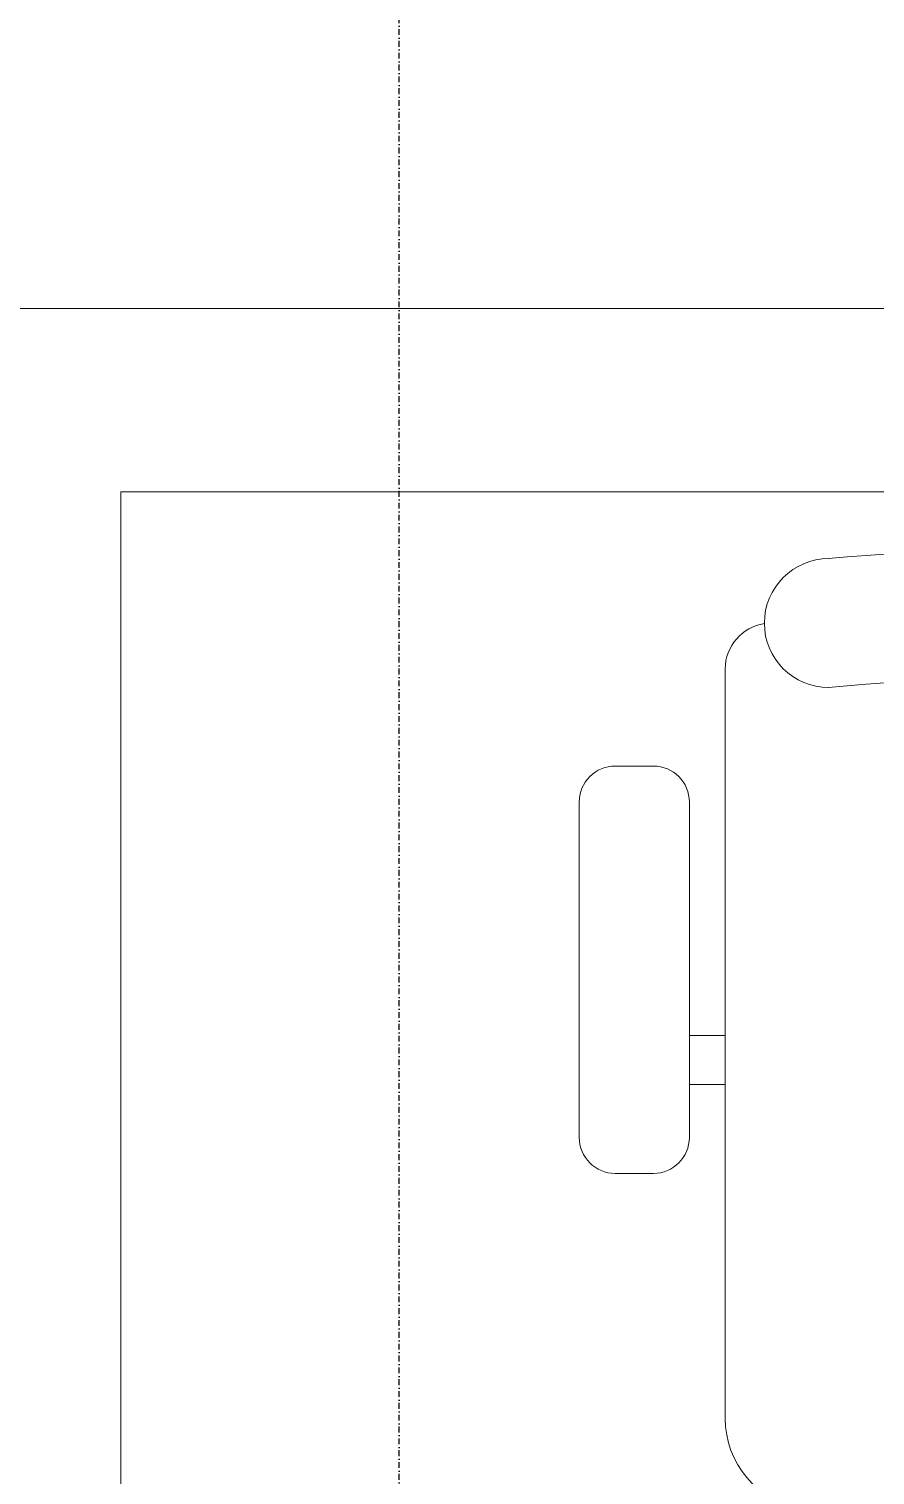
# Model space of a CAD drawing. Header units: inches. Extents: x -12418 to 57169, y -29325 to 19878.
# Drawn here: x 40947 to 41408, y -9383 to -8595 of the extents above; entities that cross this region are included whole.
import ezdxf

# ---------------------------------------------------------------- set-up
doc = ezdxf.new("R2010")
doc.units = ezdxf.units.IN
doc.header["$LTSCALE"] = 25
doc.header["$MEASUREMENT"] = 0
doc.linetypes.add('DASHDOT', pattern=[25.4, 12.7, -6.35, 0, -6.35])
doc.layers.get('0').update_dxf_attribs({"color": 8})
for name, color, linetype, lineweight in [('00-Ground Floor$0$LOADING', 253, 'Continuous', 5), ('00-Ground Floor$0$NEW Wall', 166, 'Continuous', 5), ('00-Ground Floor$0$Walls', 251, 'Continuous', 5), ('E-LITE-CLNG-CNDT', 6, 'DASHDOT', 35), ('T-DATA-CLNG-COND', 51, 'DASHDOT', 25)]:
    doc.layers.add(name, color=color, linetype=linetype, lineweight=lineweight)

# ---------------------------------------------------------------- blocks, each defined once
blk = doc.blocks.new('*X246')
at = {"color": 0}
for p, q in [((5, 3), (5, 3)), ((5, 3), (5, 3)), ((5, 3), (5, 3)), ((5, 3), (5, 3)), ((5, 3), (5, 3)), ((5, 3), (5, 3)), ((5, 3), (5, 3)), ((5, 3), (5, 3)), ((5, 3), (5, 3)), ((5, 3), (5, 3)), ((5, 3), (5, 3)), ((5, 3), (5, 3)), ((5, 3), (5, 3)), ((5, 3), (5, 3)), ((5, 3), (5, 3)), ((5, 3), (5, 3)), ((5, 3), (5, 3)), ((5, 3), (5, 3)), ((5, 3), (5, 3)), ((5, 3), (5, 3)), ((5, 3), (5, 3)), ((5, 3), (5, 3)), ((5, 3), (5, 3)), ((5, 3), (5, 3)), ((5, 3), (5, 3)), ((5, 3), (5, 3)), ((5, 3), (5, 3)), ((5, 3), (5, 3)), ((5, 3), (5, 3)), ((5, 3), (5, 3)), ((5, 3), (5, 3)), ((5, 3), (5, 3)), ((5, 3), (5, 3)), ((5, 3), (5, 3)), ((5, 3), (5, 3)), ((5, 3), (5, 3)), ((5, 3), (5, 3)), ((5, 3), (5, 3)), ((5, 3), (5, 3)), ((5, 3), (5, 3)), ((5, 3), (5, 3)), ((5, 3), (5, 3)), ((5, 3), (5, 3)), ((5, 3), (5, 3)), ((5, 3), (5, 3)), ((5, 3), (5, 3)), ((5, 3), (5, 3)), ((5, 3), (5, 3)), ((5, 3), (5, 3)), ((5, 3), (5, 3)), ((5, 3), (5, 3)), ((5, 3), (5, 3)), ((5, 3), (5, 3)), ((5, 3), (5, 3)), ((5, 3), (5, 3)), ((5, 3), (5, 3)), ((5, 3), (5, 3)), ((5, 3), (5, 3)), ((5, 3), (5, 3)), ((5, 3), (5, 3)), ((5, 3), (5, 3)), ((5, 3), (5, 3)), ((5, 3), (5, 3)), ((5, 3), (5, 3)), ((5, 3), (5, 3)), ((5, 3), (5, 3)), ((6, 3), (5, 3)), ((5, 3), (5, 3)), ((6, 3), (5, 3)), ((5, 3), (5, 3)), ((6, 3), (5, 3)), ((5, 3), (5, 3)), ((6, 3), (5, 3)), ((5, 3), (5, 3)), ((5, 3), (5, 3)), ((5, 3), (5, 3)), ((5, 3), (5, 3)), ((5, 3), (5, 3)), ((5, 3), (5, 3)), ((5, 3), (5, 3)), ((5, 3), (5, 3)), ((5, 3), (5, 3)), ((5, 3), (5, 3)), ((5, 3), (5, 3)), ((5, 3), (5, 3)), ((5, 3), (5, 3)), ((5, 3), (5, 3)), ((5, 3), (5, 3)), ((5, 3), (5, 3)), ((5, 3), (5, 3)), ((5, 3), (5, 3)), ((5, 3), (5, 3)), ((5, 3), (5, 3)), ((5, 3), (5, 3)), ((5, 3), (5, 3)), ((5, 3), (5, 3)), ((6, 3), (6, 3)), ((6, 3), (6, 3)), ((6, 3), (6, 3)), ((6, 3), (6, 3)), ((6, 3), (6, 3)), ((6, 3), (6, 3)), ((6, 3), (6, 3)), ((6, 3), (6, 3)), ((6, 3), (6, 3)), ((6, 3), (6, 3)), ((6, 3), (6, 3)), ((6, 3), (6, 3)), ((6, 3), (6, 3)), ((6, 3), (6, 3)), ((6, 3), (6, 3)), ((6, 3), (6, 3)), ((6, 3), (6, 3)), ((6, 3), (6, 3)), ((6, 3), (6, 3)), ((6, 3), (6, 3)), ((6, 3), (6, 3)), ((6, 3), (6, 3)), ((6, 3), (6, 3)), ((6, 3), (6, 3)), ((6, 3), (6, 3)), ((6, 3), (6, 3)), ((6, 3), (6, 3)), ((6, 3), (6, 3)), ((6, 3), (6, 3)), ((6, 3), (6, 3)), ((6, 3), (6, 3)), ((6, 3), (6, 3)), ((6, 3), (6, 3)), ((6, 3), (6, 3)), ((6, 3), (6, 3)), ((6, 3), (6, 3)), ((6, 3), (6, 3)), ((6, 3), (6, 3)), ((6, 3), (6, 3)), ((6, 3), (6, 3)), ((6, 3), (6, 3)), ((6, 3), (6, 3)), ((6, 3), (6, 3)), ((6, 3), (6, 3)), ((6, 3), (6, 3)), ((6, 3), (6, 3)), ((6, 3), (6, 3)), ((6, 3), (6, 3)), ((6, 3), (6, 3)), ((6, 3), (6, 3)), ((6, 3), (6, 3)), ((6, 3), (6, 3)), ((6, 3), (6, 3)), ((6, 3), (6, 3)), ((6, 3), (6, 3)), ((6, 3), (6, 3)), ((6, 3), (6, 3)), ((6, 3), (6, 3)), ((6, 3), (6, 3)), ((6, 3), (6, 3)), ((6, 3), (6, 3)), ((6, 3), (6, 3)), ((6, 3), (6, 3)), ((6, 3), (6, 3)), ((6, 3), (6, 3)), ((6, 3), (6, 3)), ((6, 3), (6, 3)), ((6, 3), (6, 3)), ((6, 3), (6, 3)), ((6, 3), (6, 3)), ((6, 3), (6, 3)), ((6, 3), (6, 3)), ((6, 3), (6, 3)), ((6, 3), (6, 3)), ((6, 3), (6, 3)), ((6, 3), (6, 3)), ((6, 3), (6, 3)), ((6, 3), (6, 3)), ((6, 3), (6, 3)), ((6, 3), (6, 3)), ((6, 3), (6, 3)), ((6, 3), (6, 3)), ((6, 3), (6, 3)), ((6, 3), (6, 3)), ((6, 3), (6, 3)), ((6, 3), (6, 3)), ((6, 3), (6, 3)), ((6, 3), (6, 3)), ((6, 3), (6, 3)), ((6, 3), (6, 3)), ((6, 3), (6, 3)), ((6, 3), (6, 3)), ((6, 3), (6, 3)), ((6, 3), (6, 3)), ((6, 3), (6, 3)), ((6, 3), (6, 3)), ((6, 3), (6, 3)), ((6, 3), (6, 3)), ((6, 3), (6, 3)), ((6, 3), (6, 3)), ((6, 3), (6, 3)), ((6, 3), (6, 3)), ((6, 3), (6, 3)), ((6, 3), (6, 3)), ((6, 3), (6, 3)), ((6, 3), (6, 3)), ((6, 3), (6, 3)), ((6, 3), (6, 3)), ((6, 3), (6, 3)), ((6, 3), (6, 3)), ((6, 3), (6, 3)), ((6, 3), (6, 3)), ((6, 3), (6, 3)), ((6, 3), (6, 3)), ((6, 3), (6, 3)), ((6, 3), (6, 3)), ((6, 3), (6, 3)), ((6, 3), (6, 3)), ((6, 3), (6, 3)), ((6, 3), (6, 3)), ((6, 3), (6, 3)), ((6, 3), (6, 3)), ((6, 3), (6, 3)), ((6, 3), (6, 3)), ((6, 3), (6, 3)), ((6, 3), (6, 3)), ((6, 3), (6, 3)), ((6, 3), (6, 3)), ((6, 3), (6, 3)), ((6, 3), (6, 3)), ((6, 3), (6, 3)), ((6, 3), (6, 3)), ((6, 3), (6, 3)), ((6, 3), (6, 3)), ((6, 3), (6, 3)), ((6, 3), (6, 3)), ((6, 3), (6, 3)), ((6, 3), (6, 3)), ((6, 3), (6, 3)), ((6, 3), (6, 3)), ((6, 3), (6, 3)), ((6, 3), (6, 3)), ((6, 3), (6, 3)), ((6, 3), (6, 3)), ((6, 3), (6, 3)), ((6, 3), (6, 3)), ((6, 3), (6, 3)), ((6, 3), (6, 3)), ((6, 3), (6, 3)), ((6, 3), (6, 3)), ((6, 3), (6, 3)), ((6, 3), (6, 3)), ((6, 3), (6, 3)), ((6, 3), (6, 3)), ((6, 3), (6, 3)), ((6, 3), (6, 3)), ((6, 3), (6, 3)), ((6, 3), (6, 3)), ((6, 3), (6, 3)), ((6, 3), (6, 3)), ((6, 3), (6, 3)), ((6, 3), (6, 3)), ((6, 3), (6, 3)), ((6, 3), (6, 3)), ((6, 3), (6, 3)), ((6, 3), (6, 3)), ((6, 3), (6, 3)), ((6, 3), (6, 3)), ((6, 3), (6, 3)), ((6, 3), (6, 3)), ((6, 3), (6, 3)), ((6, 3), (6, 3)), ((6, 3), (6, 3)), ((6, 3), (6, 3)), ((6, 3), (6, 3)), ((6, 3), (6, 3)), ((6, 3), (6, 3)), ((6, 3), (6, 3)), ((6, 3), (6, 3)), ((6, 3), (6, 3)), ((6, 3), (6, 3)), ((6, 3), (6, 3)), ((6, 3), (6, 3)), ((6, 3), (6, 3)), ((6, 3), (6, 3)), ((6, 3), (6, 3)), ((6, 3), (6, 3)), ((6, 3), (6, 3)), ((6, 3), (6, 3)), ((6, 3), (6, 3)), ((6, 3), (6, 3)), ((6, 3), (6, 3)), ((6, 3), (6, 3)), ((6, 3), (6, 3)), ((6, 3), (6, 3)), ((6, 3), (6, 3)), ((6, 3), (6, 3)), ((6, 3), (6, 3)), ((6, 3), (6, 3)), ((6, 3), (6, 3)), ((6, 3), (6, 3)), ((6, 3), (6, 3)), ((6, 3), (6, 3)), ((6, 3), (6, 3)), ((6, 3), (5, 3)), ((6, 3), (5, 3)), ((6, 3), (5, 3)), ((6, 3), (5, 3)), ((6, 3), (5, 3)), ((6, 3), (6, 3)), ((6, 3), (6, 3)), ((6, 3), (6, 3)), ((6, 3), (6, 3)), ((6, 3), (6, 3)), ((6, 3), (6, 3)), ((6, 3), (6, 3)), ((6, 3), (6, 3)), ((6, 3), (6, 3)), ((6, 3), (6, 3)), ((6, 3), (6, 3)), ((6, 3), (6, 3)), ((6, 3), (6, 3)), ((6, 3), (6, 3)), ((6, 3), (6, 3)), ((6, 3), (6, 3)), ((6, 3), (6, 3)), ((6, 3), (6, 3)), ((6, 3), (6, 3)), ((6, 3), (6, 3)), ((6, 3), (6, 3)), ((6, 3), (6, 3)), ((6, 3), (6, 3)), ((6, 3), (6, 3)), ((6, 3), (6, 3)), ((6, 3), (6, 3)), ((6, 3), (6, 3)), ((6, 3), (6, 3)), ((6, 3), (6, 3)), ((6, 3), (6, 3)), ((6, 3), (6, 3)), ((6, 3), (6, 3)), ((6, 3), (6, 3)), ((6, 3), (6, 3)), ((6, 3), (6, 3)), ((6, 3), (6, 3)), ((6, 3), (6, 3)), ((6, 3), (6, 3)), ((6, 3), (6, 3)), ((6, 3), (6, 3)), ((6, 3), (6, 3)), ((6, 3), (6, 3)), ((6, 3), (6, 3)), ((6, 3), (6, 3)), ((6, 3), (6, 3)), ((6, 3), (6, 3)), ((6, 3), (6, 3)), ((6, 3), (6, 3)), ((6, 3), (6, 3)), ((6, 3), (6, 3)), ((6, 3), (6, 3)), ((6, 3), (6, 3)), ((6, 3), (6, 3)), ((6, 3), (6, 3)), ((6, 3), (6, 3)), ((6, 3), (6, 3)), ((6, 3), (6, 3)), ((6, 3), (6, 3)), ((6, 3), (6, 3)), ((6, 3), (6, 3)), ((6, 3), (6, 3)), ((6, 3), (6, 3)), ((6, 3), (6, 3)), ((6, 3), (6, 3)), ((6, 3), (6, 3)), ((6, 3), (6, 3)), ((6, 3), (6, 3)), ((6, 3), (6, 3)), ((6, 3), (6, 3)), ((6, 3), (6, 3)), ((6, 3), (6, 3)), ((6, 3), (6, 3)), ((6, 3), (6, 3)), ((6, 3), (6, 3)), ((6, 3), (6, 3)), ((6, 3), (6, 3)), ((6, 3), (6, 3)), ((6, 3), (6, 3)), ((6, 3), (6, 3)), ((6, 3), (6, 3)), ((6, 3), (6, 3)), ((6, 3), (6, 3)), ((6, 3), (6, 3)), ((6, 3), (6, 3)), ((6, 3), (6, 3)), ((6, 3), (6, 3)), ((6, 3), (6, 3)), ((6, 3), (6, 3)), ((6, 3), (6, 3)), ((6, 3), (6, 3)), ((6, 3), (6, 3)), ((6, 3), (6, 3)), ((6, 3), (6, 3)), ((6, 3), (6, 3)), ((6, 3), (6, 3)), ((6, 3), (6, 3)), ((6, 3), (6, 3)), ((6, 3), (6, 3)), ((6, 3), (6, 3)), ((6, 3), (6, 3)), ((6, 3), (6, 3)), ((6, 3), (6, 3)), ((6, 3), (6, 3)), ((6, 3), (6, 3)), ((6, 3), (6, 3)), ((6, 3), (6, 3)), ((6, 3), (6, 3)), ((6, 3), (6, 3)), ((6, 3), (6, 3)), ((6, 3), (6, 3)), ((6, 3), (6, 3)), ((6, 3), (6, 3)), ((6, 3), (6, 3)), ((6, 3), (6, 3)), ((6, 3), (6, 3)), ((6, 3), (6, 3)), ((6, 3), (6, 3)), ((6, 3), (6, 3)), ((6, 3), (6, 3)), ((6, 3), (6, 3)), ((6, 3), (6, 3)), ((6, 3), (6, 3)), ((6, 3), (6, 3)), ((6, 3), (6, 3)), ((6, 3), (6, 3)), ((6, 3), (6, 3)), ((6, 3), (6, 3)), ((6, 3), (6, 3)), ((6, 3), (6, 3)), ((6, 3), (6, 3)), ((6, 3), (6, 3)), ((6, 3), (6, 3)), ((6, 3), (6, 3)), ((6, 3), (6, 3)), ((6, 3), (6, 3)), ((6, 3), (6, 3)), ((6, 3), (6, 3)), ((6, 3), (6, 3)), ((6, 3), (6, 3)), ((6, 3), (6, 3)), ((6, 3), (6, 3)), ((6, 3), (6, 3)), ((6, 3), (6, 3)), ((6, 3), (6, 3)), ((6, 3), (6, 3)), ((6, 3), (6, 3)), ((6, 3), (6, 3)), ((6, 3), (6, 3)), ((6, 3), (6, 3)), ((6, 3), (6, 3)), ((6, 3), (6, 3)), ((6, 3), (6, 3)), ((6, 3), (6, 3)), ((6, 3), (6, 3)), ((6, 3), (6, 3)), ((6, 3), (6, 3)), ((6, 3), (6, 3)), ((6, 3), (6, 3)), ((6, 3), (6, 3)), ((6, 3), (6, 3)), ((6, 3), (6, 3)), ((6, 3), (6, 3)), ((6, 3), (6, 3)), ((6, 3), (6, 3)), ((6, 3), (6, 3)), ((6, 3), (6, 3)), ((6, 3), (6, 3)), ((6, 3), (6, 3)), ((6, 3), (6, 3)), ((6, 3), (6, 3)), ((6, 3), (6, 3)), ((6, 3), (6, 3)), ((6, 3), (6, 3)), ((6, 3), (6, 3)), ((6, 3), (6, 3)), ((6, 3), (6, 3)), ((6, 3), (6, 3)), ((6, 3), (6, 3)), ((6, 3), (6, 3)), ((6, 3), (6, 3)), ((6, 3), (6, 3)), ((6, 3), (6, 3)), ((6, 3), (6, 3)), ((6, 3), (6, 3)), ((6, 3), (6, 3)), ((6, 3), (6, 3)), ((6, 3), (6, 3)), ((6, 3), (6, 3)), ((6, 3), (6, 3)), ((6, 3), (6, 3)), ((6, 3), (6, 3)), ((6, 3), (6, 3)), ((6, 3), (6, 3)), ((6, 3), (6, 3)), ((6, 3), (6, 3)), ((6, 3), (6, 3)), ((6, 3), (6, 3)), ((6, 3), (6, 3)), ((6, 3), (6, 3)), ((6, 3), (6, 3)), ((6, 3), (6, 3)), ((6, 3), (6, 3)), ((6, 3), (6, 3)), ((6, 3), (6, 3)), ((6, 3), (6, 3)), ((6, 3), (6, 3)), ((6, 3), (6, 3)), ((6, 3), (6, 3)), ((6, 3), (6, 3)), ((6, 3), (6, 3)), ((6, 3), (6, 3)), ((6, 3), (6, 3)), ((6, 3), (6, 3)), ((6, 3), (6, 3)), ((6, 3), (6, 3)), ((6, 3), (6, 3)), ((6, 3), (6, 3)), ((6, 3), (6, 3)), ((6, 3), (6, 3)), ((6, 3), (6, 3)), ((6, 3), (6, 3)), ((6, 3), (6, 3)), ((6, 3), (6, 3)), ((6, 3), (6, 3)), ((6, 3), (6, 3)), ((6, 3), (6, 3)), ((6, 3), (6, 3)), ((6, 3), (6, 3)), ((6, 3), (6, 3)), ((6, 3), (6, 3)), ((6, 3), (6, 3)), ((6, 3), (6, 3)), ((6, 3), (6, 3)), ((6, 3), (6, 3)), ((6, 3), (6, 3)), ((6, 3), (6, 3)), ((6, 3), (6, 3)), ((6, 3), (6, 3)), ((6, 3), (6, 3)), ((6, 3), (6, 3)), ((6, 3), (6, 3)), ((6, 3), (6, 3)), ((6, 3), (6, 3)), ((6, 3), (6, 3)), ((6, 3), (6, 3)), ((6, 3), (6, 3)), ((6, 3), (6, 3)), ((6, 3), (6, 3)), ((6, 3), (6, 3)), ((6, 3), (6, 3)), ((6, 3), (6, 3)), ((6, 3), (6, 3)), ((6, 3), (6, 3)), ((6, 3), (6, 3)), ((6, 3), (6, 3)), ((6, 3), (6, 3)), ((6, 3), (6, 3)), ((6, 3), (6, 3)), ((6, 3), (6, 3)), ((6, 3), (6, 3)), ((6, 3), (6, 3)), ((6, 3), (6, 3)), ((6, 3), (6, 3)), ((6, 3), (6, 3)), ((6, 3), (6, 3)), ((6, 3), (6, 3)), ((6, 3), (6, 3)), ((6, 3), (6, 3)), ((6, 3), (6, 3)), ((6, 3), (6, 3)), ((6, 3), (6, 3)), ((6, 3), (6, 3)), ((6, 3), (6, 3)), ((6, 3), (6, 3)), ((6, 3), (6, 3)), ((6, 3), (6, 3)), ((6, 3), (6, 3)), ((6, 3), (6, 3)), ((6, 3), (6, 3)), ((6, 3), (6, 3)), ((6, 3), (6, 3)), ((6, 3), (6, 3)), ((6, 3), (6, 3)), ((6, 3), (6, 3)), ((6, 3), (6, 3)), ((6, 3), (6, 3)), ((6, 3), (6, 3)), ((6, 3), (6, 3)), ((6, 3), (6, 3)), ((6, 3), (6, 3)), ((6, 3), (6, 3)), ((6, 3), (6, 3)), ((6, 3), (6, 3)), ((6, 3), (6, 3)), ((6, 3), (6, 3)), ((6, 3), (6, 3)), ((6, 3), (6, 3)), ((6, 3), (6, 3)), ((6, 3), (6, 3)), ((6, 3), (6, 3)), ((6, 3), (6, 3)), ((6, 3), (6, 3)), ((6, 3), (6, 3)), ((6, 3), (6, 3)), ((6, 3), (6, 3)), ((6, 3), (6, 3)), ((6, 3), (6, 3)), ((6, 3), (6, 3)), ((6, 3), (6, 3)), ((6, 3), (6, 3)), ((6, 3), (6, 3)), ((6, 3), (6, 3)), ((6, 3), (6, 3)), ((6, 3), (6, 3)), ((6, 3), (6, 3)), ((6, 3), (6, 3)), ((6, 3), (6, 3))]:
    blk.add_line(p, q, dxfattribs=at)
blk = doc.blocks.new('*X247')
at = {"color": 0}
for p, q in [((13, 1), (13, 1)), ((13, 1), (13, 1)), ((13, 1), (13, 1)), ((13, 1), (13, 1)), ((13, 1), (13, 1)), ((13, 1), (13, 1)), ((13, 1), (13, 1)), ((13, 1), (13, 1)), ((13, 1), (13, 1)), ((13, 1), (13, 1)), ((13, 1), (13, 1)), ((13, 1), (13, 1)), ((13, 1), (13, 1)), ((13, 1), (13, 1)), ((13, 1), (13, 1)), ((13, 1), (14, 1)), ((13, 1), (14, 1)), ((13, 1), (14, 1)), ((13, 1), (13, 1)), ((13, 1), (13, 1)), ((13, 1), (13, 1)), ((13, 1), (13, 1)), ((13, 1), (13, 1)), ((13, 1), (13, 1)), ((13, 1), (13, 1)), ((13, 1), (13, 1)), ((13, 1), (13, 1)), ((13, 1), (13, 1)), ((13, 1), (13, 1)), ((13, 1), (13, 1)), ((13, 1), (13, 1)), ((13, 1), (13, 1)), ((13, 1), (13, 1)), ((13, 1), (13, 1)), ((13, 1), (13, 1)), ((13, 1), (13, 1)), ((13, 1), (13, 1)), ((13, 1), (13, 1)), ((13, 1), (13, 1)), ((13, 1), (13, 1)), ((13, 1), (13, 1)), ((13, 1), (13, 1)), ((13, 1), (13, 1)), ((13, 1), (13, 1)), ((13, 1), (13, 1)), ((13, 1), (13, 1)), ((13, 1), (13, 1)), ((13, 1), (13, 1)), ((13, 1), (13, 1)), ((13, 1), (13, 1)), ((13, 1), (13, 1)), ((13, 1), (13, 1)), ((13, 1), (13, 1)), ((13, 1), (13, 1)), ((13, 1), (13, 1)), ((13, 1), (13, 1)), ((13, 1), (13, 1)), ((13, 1), (13, 1)), ((13, 1), (13, 1)), ((13, 1), (13, 1)), ((13, 1), (13, 1)), ((13, 1), (13, 1)), ((13, 1), (13, 1)), ((13, 1), (13, 1)), ((13, 1), (13, 1)), ((13, 1), (13, 1)), ((13, 1), (13, 1)), ((13, 1), (13, 1)), ((13, 1), (13, 1)), ((13, 1), (13, 1)), ((13, 1), (13, 1)), ((13, 1), (13, 1)), ((13, 1), (13, 1)), ((13, 1), (13, 1)), ((13, 1), (13, 1)), ((13, 1), (13, 1)), ((13, 1), (13, 1)), ((13, 1), (13, 1)), ((13, 1), (13, 1)), ((13, 1), (13, 1)), ((13, 1), (13, 1)), ((13, 1), (13, 1)), ((13, 1), (13, 1)), ((13, 1), (13, 1)), ((13, 1), (13, 1)), ((13, 1), (13, 1)), ((13, 1), (13, 1)), ((13, 1), (13, 1)), ((13, 1), (13, 1)), ((13, 1), (13, 1)), ((13, 1), (13, 1)), ((13, 1), (13, 1)), ((13, 1), (13, 1)), ((13, 1), (13, 1)), ((13, 1), (13, 1)), ((13, 1), (13, 1)), ((13, 1), (13, 1)), ((13, 1), (13, 1)), ((13, 1), (13, 1)), ((13, 1), (13, 1)), ((13, 1), (13, 1)), ((13, 1), (13, 1)), ((13, 1), (13, 1)), ((13, 1), (13, 1)), ((13, 1), (13, 1)), ((13, 1), (13, 1)), ((13, 1), (13, 1)), ((13, 1), (13, 1)), ((13, 1), (13, 1)), ((13, 1), (13, 1)), ((13, 1), (13, 1)), ((13, 1), (13, 1)), ((13, 1), (13, 1)), ((13, 1), (13, 1)), ((13, 1), (13, 1)), ((13, 1), (13, 1)), ((13, 1), (13, 1)), ((13, 1), (13, 1)), ((13, 1), (13, 1)), ((13, 1), (13, 1)), ((13, 1), (13, 1)), ((13, 1), (13, 1)), ((13, 1), (13, 1)), ((13, 1), (14, 1)), ((13, 0), (13, 0)), ((13, 0), (13, 0)), ((13, 0), (13, 0)), ((13, 0), (13, 0)), ((13, 0), (13, 0)), ((13, 0), (13, 0)), ((13, 0), (13, 0)), ((13, 0), (13, 0)), ((13, 0), (13, 0)), ((13, 0), (13, 0)), ((13, 0), (13, 0)), ((13, 0), (13, 0)), ((13, 0), (13, 0)), ((13, 0), (13, 0)), ((13, 0), (13, 0)), ((13, 0), (13, 0)), ((13, 0), (13, 0)), ((13, 0), (13, 0)), ((13, 0), (13, 0)), ((13, 0), (13, 0)), ((13, 0), (13, 0)), ((13, 0), (13, 0)), ((13, 0), (13, 0)), ((13, 0), (13, 0)), ((13, 0), (13, 0)), ((13, 0), (13, 0)), ((13, 0), (13, 0)), ((13, 0), (13, 0)), ((13, 0), (13, 0)), ((13, 0), (13, 0)), ((13, 0), (13, 0)), ((13, 0), (13, 0)), ((13, 0), (13, 0)), ((13, 0), (13, 0)), ((13, 0), (13, 0)), ((13, 0), (13, 0)), ((13, 0), (13, 0)), ((13, 0), (13, 0)), ((13, 0), (13, 0)), ((13, 0), (13, 0)), ((13, 0), (13, 0)), ((13, 0), (13, 0)), ((13, 0), (13, 0)), ((13, 0), (13, 0)), ((13, 0), (13, 0)), ((13, 0), (13, 0)), ((13, 0), (13, 0)), ((13, 0), (13, 0)), ((13, 0), (14, 0)), ((13, 0), (14, 0)), ((13, 0), (13, 0)), ((13, 0), (14, 0)), ((14, 1), (14, 1)), ((14, 1), (14, 1)), ((14, 1), (14, 1)), ((14, 1), (14, 1)), ((14, 1), (14, 1)), ((14, 1), (14, 1)), ((14, 1), (14, 1)), ((14, 1), (14, 1)), ((14, 1), (14, 1)), ((14, 1), (14, 1)), ((14, 1), (14, 1)), ((14, 1), (14, 1)), ((14, 1), (14, 1)), ((14, 1), (14, 1)), ((14, 1), (14, 1)), ((14, 1), (14, 1)), ((14, 1), (14, 1)), ((14, 1), (14, 1)), ((14, 1), (14, 1)), ((14, 1), (14, 1)), ((14, 1), (14, 1)), ((14, 1), (14, 1)), ((14, 1), (14, 1)), ((14, 1), (14, 1)), ((14, 1), (14, 1)), ((14, 1), (14, 1)), ((14, 1), (14, 1)), ((14, 1), (14, 1)), ((14, 1), (14, 1)), ((14, 1), (14, 1)), ((14, 1), (14, 1)), ((14, 1), (14, 1)), ((14, 1), (14, 1)), ((14, 1), (14, 1)), ((14, 1), (14, 1)), ((14, 1), (14, 1)), ((14, 1), (14, 1)), ((14, 1), (14, 1)), ((14, 1), (14, 1)), ((14, 1), (14, 1)), ((14, 1), (14, 1)), ((14, 1), (14, 1)), ((14, 1), (14, 1)), ((14, 1), (14, 1)), ((14, 1), (14, 1)), ((14, 1), (14, 1)), ((14, 1), (14, 1)), ((14, 1), (14, 1)), ((14, 1), (14, 1)), ((14, 1), (14, 1)), ((14, 1), (14, 1)), ((14, 1), (14, 1)), ((14, 1), (14, 1)), ((14, 1), (14, 1)), ((14, 1), (14, 1)), ((14, 1), (14, 1)), ((14, 1), (14, 1)), ((14, 1), (14, 1)), ((14, 1), (14, 1)), ((14, 1), (14, 1)), ((14, 1), (14, 1)), ((14, 1), (14, 1)), ((14, 1), (14, 1)), ((14, 1), (14, 1)), ((14, 1), (14, 1)), ((14, 1), (14, 1)), ((14, 1), (14, 1)), ((14, 1), (14, 1)), ((14, 1), (14, 1)), ((14, 1), (14, 1)), ((14, 1), (14, 1)), ((14, 1), (14, 1)), ((14, 1), (14, 1)), ((14, 1), (14, 1)), ((14, 1), (14, 1)), ((14, 1), (14, 1)), ((14, 1), (14, 1)), ((14, 1), (14, 1)), ((14, 1), (14, 1)), ((14, 1), (14, 1)), ((14, 1), (14, 1)), ((14, 1), (14, 1)), ((14, 1), (14, 1)), ((14, 1), (14, 1)), ((14, 1), (14, 1)), ((14, 1), (14, 1)), ((14, 1), (14, 1)), ((14, 1), (14, 1)), ((14, 1), (14, 1)), ((14, 1), (14, 1)), ((14, 1), (14, 1)), ((14, 1), (14, 1)), ((14, 1), (14, 1)), ((14, 1), (14, 1)), ((14, 0), (14, 0)), ((14, 0), (14, 0)), ((14, 0), (14, 0)), ((14, 0), (14, 0)), ((14, 0), (14, 0)), ((14, 0), (14, 0)), ((14, 0), (14, 0)), ((14, 0), (14, 0)), ((14, 0), (14, 0)), ((14, 0), (14, 0)), ((14, 0), (14, 0)), ((14, 0), (14, 0)), ((14, 0), (14, 0)), ((14, 0), (14, 0)), ((14, 0), (14, 0)), ((14, 0), (14, 0)), ((14, 0), (14, 0)), ((14, 0), (14, 0)), ((14, 0), (14, 0)), ((14, 0), (14, 0)), ((14, 0), (14, 0)), ((14, 0), (14, 0)), ((14, 0), (14, 0)), ((14, 0), (14, 0)), ((14, 0), (14, 0)), ((14, 0), (14, 0)), ((14, 0), (14, 0)), ((14, 0), (14, 0)), ((14, 0), (14, 0)), ((14, 0), (14, 0)), ((14, 0), (14, 0)), ((14, 0), (14, 0)), ((14, 0), (14, 0)), ((14, 0), (14, 0)), ((14, 0), (14, 0)), ((14, 0), (14, 0)), ((14, 0), (14, 0)), ((14, 0), (14, 0)), ((14, 0), (14, 0)), ((14, 0), (14, 0)), ((14, 0), (14, 0)), ((14, 0), (14, 0)), ((14, 0), (14, 0)), ((14, 0), (14, 0)), ((14, 0), (14, 0)), ((14, 0), (14, 0)), ((14, 0), (14, 0)), ((14, 0), (14, 0)), ((13, 0), (13, 0)), ((13, 0), (14, 0)), ((13, 0), (13, 0)), ((13, 0), (14, 0)), ((13, 0), (13, 0)), ((13, 0), (14, 0)), ((13, 0), (13, 0)), ((13, 0), (13, 0)), ((13, 0), (13, 0)), ((13, 0), (13, 0)), ((13, 0), (14, 0)), ((13, 0), (13, 0)), ((13, 0), (14, 0)), ((13, 0), (13, 0)), ((13, 0), (14, 0)), ((13, 0), (13, 0)), ((13, 0), (14, 0)), ((13, 0), (13, 0)), ((13, 0), (14, 0)), ((13, 0), (13, 0)), ((13, 0), (14, 0)), ((13, 0), (13, 0)), ((13, 0), (14, 0)), ((13, 0), (13, 0)), ((13, 0), (13, 0)), ((13, 0), (13, 0)), ((13, 0), (14, 0)), ((13, 0), (13, 0)), ((13, 0), (14, 0)), ((13, 0), (13, 0)), ((13, 0), (14, 0)), ((13, 0), (13, 0)), ((13, 0), (14, 0)), ((13, 0), (13, 0)), ((13, 0), (13, 0)), ((13, 0), (13, 0)), ((13, 0), (13, 0)), ((13, 0), (13, 0)), ((13, 0), (13, 0)), ((13, 0), (13, 0)), ((13, 0), (13, 0)), ((13, 0), (13, 0)), ((13, 0), (13, 0)), ((13, 0), (13, 0)), ((13, 0), (13, 0)), ((13, 0), (13, 0)), ((13, 0), (13, 0)), ((13, 0), (13, 0)), ((13, 0), (13, 0)), ((13, 0), (13, 0)), ((13, 0), (13, 0)), ((13, 0), (13, 0)), ((13, 0), (13, 0)), ((13, 0), (13, 0)), ((13, 0), (13, 0)), ((13, 0), (13, 0)), ((13, 0), (13, 0)), ((13, 0), (13, 0)), ((13, 0), (13, 0)), ((13, 0), (13, 0)), ((13, 0), (13, 0)), ((13, 0), (13, 0)), ((13, 0), (13, 0)), ((13, 0), (13, 0)), ((13, -1), (13, -1)), ((13, -1), (13, -1)), ((13, -1), (13, -1)), ((13, -1), (13, -1)), ((13, -1), (13, -1)), ((13, -1), (14, -1)), ((13, -1), (13, -1)), ((14, 0), (14, 0)), ((14, 0), (14, 0)), ((14, 0), (14, 0)), ((14, 0), (14, 0)), ((14, 0), (14, 0)), ((14, 0), (14, 0)), ((14, 0), (14, 0)), ((14, 0), (14, 0)), ((14, 0), (14, 0)), ((14, 0), (14, 0)), ((14, 0), (14, 0)), ((14, 0), (14, 0)), ((14, 0), (14, 0)), ((14, 0), (14, 0)), ((14, 0), (14, 0)), ((13, 0), (14, 0)), ((14, 0), (14, 0)), ((14, 0), (14, 0)), ((14, 0), (14, 0)), ((14, 0), (14, 0)), ((14, 0), (14, 0)), ((14, 0), (14, 0)), ((14, 0), (14, 0)), ((14, 0), (14, 0)), ((14, 0), (14, 0)), ((14, 0), (14, 0)), ((14, 0), (14, 0)), ((14, 0), (14, 0)), ((14, 0), (14, 0)), ((14, 0), (14, 0)), ((14, 0), (14, 0)), ((14, 0), (14, 0)), ((14, 0), (14, 0)), ((14, 0), (14, 0)), ((14, 0), (14, 0)), ((14, 0), (14, 0)), ((14, 0), (14, 0)), ((14, 0), (14, 0)), ((14, 0), (14, 0)), ((14, 0), (14, 0)), ((14, 0), (14, 0)), ((14, 0), (14, 0)), ((14, 0), (14, 0)), ((14, 0), (14, 0)), ((14, 0), (14, 0)), ((14, 0), (14, 0)), ((14, 0), (14, 0)), ((14, 0), (14, 0)), ((14, 0), (14, 0)), ((14, 0), (14, 0)), ((14, -1), (14, -1)), ((14, -1), (14, -1)), ((14, -1), (14, -1)), ((14, -1), (14, -1)), ((14, -1), (14, -1))]:
    blk.add_line(p, q, dxfattribs=at)
blk = doc.blocks.new('00-Ground Floor$0$GF21018-P')
at = {"color": 0}
for p, q in [((0.22049, 0.47563), (0.22049, 0.0675)), ((0.25963, 0.34221), (0.2804, 0.34221)), ((0.24001, 0.32259), (0.24001, 0.14)), ((0.30001, 0.32259), (0.30001, 0.14)), ((0.22049, 0.29372), (0.24001, 0.29372)), ((0.22049, 0.26708), (0.24001, 0.26708)), ((0.25963, 0.12039), (0.2804, 0.12039))]:
    blk.add_line(p, q, dxfattribs=at)
for points in [[(0.24001, 0.29372), (0.24001, 0.29372), (0.24001, 0.29372), (0.24001, 0.29372), (0.24001, 0.29372), (0.24001, 0.29372), (0.24001, 0.29372), (0.24001, 0.29372), (0.24001, 0.29372), (0.24001, 0.29372), (0.24001, 0.29372), (0.24001, 0.29372), (0.24001, 0.29372), (0.24001, 0.29372), (0.24001, 0.29372), (0.24001, 0.29372), (0.24001, 0.29372), (0.24001, 0.29372), (0.24001, 0.29372), (0.24001, 0.29372), (0.24001, 0.29372), (0.24001, 0.29372), (0.24001, 0.29372), (0.24001, 0.29372), (0.24001, 0.29372), (0.24001, 0.29372), (0.24001, 0.29372), (0.24001, 0.29372), (0.24001, 0.29372), (0.24001, 0.29372), (0.24001, 0.29372), (0.24001, 0.29372), (0.24001, 0.29372), (0.24001, 0.29372), (0.24001, 0.29372), (0.24001, 0.29372), (0.24001, 0.29372), (0.24001, 0.29372), (0.24001, 0.29372), (0.24001, 0.29372), (0.24001, 0.29372), (0.24001, 0.29372), (0.24001, 0.29372), (0.24001, 0.29372), (0.24001, 0.29372), (0.24001, 0.29372), (0.24001, 0.29372), (0.24001, 0.29372), (0.24001, 0.29372), (0.24001, 0.29372), (0.24001, 0.29372), (0.24001, 0.29372), (0.24001, 0.29372), (0.24001, 0.29372), (0.24001, 0.29372), (0.24001, 0.29372), (0.24001, 0.29372), (0.24001, 0.29372), (0.24001, 0.29372), (0.24001, 0.29372), (0.24001, 0.29372), (0.24001, 0.29372), (0.24001, 0.29372), (0.24001, 0.29372), (0.24001, 0.29372), (0.24001, 0.29372), (0.24001, 0.29372), (0.24001, 0.29372), (0.24001, 0.29372), (0.24001, 0.29372), (0.24001, 0.29372), (0.24001, 0.29372), (0.24001, 0.29372), (0.24001, 0.29372), (0.24001, 0.29372), (0.24001, 0.29372), (0.24001, 0.29372), (0.24001, 0.29372), (0.24001, 0.29372), (0.24001, 0.29372), (0.24001, 0.29372), (0.24001, 0.29372), (0.24001, 0.29372), (0.24001, 0.29372), (0.24001, 0.29372), (0.24001, 0.29372), (0.24001, 0.29372), (0.24001, 0.29372), (0.24001, 0.29372), (0.24001, 0.29372), (0.24001, 0.29372), (0.24001, 0.29372), (0.24001, 0.29372), (0.24001, 0.29372), (0.24001, 0.29372), (0.24001, 0.29372), (0.24001, 0.29372), (0.24001, 0.29372), (0.24001, 0.29372), (0.24001, 0.29372), (0.24001, 0.29372), (0.24001, 0.29372), (0.24001, 0.29372), (0.24001, 0.29372), (0.24001, 0.29372), (0.24001, 0.29372), (0.24001, 0.29372), (0.24001, 0.29372), (0.24001, 0.29372), (0.24001, 0.29372), (0.24001, 0.29372), (0.24001, 0.29372), (0.24001, 0.29372), (0.24001, 0.29372), (0.24001, 0.29372), (0.24001, 0.29372), (0.24001, 0.29372), (0.24001, 0.29372), (0.24001, 0.29372), (0.24001, 0.29372), (0.24001, 0.29372), (0.24001, 0.29372), (0.24001, 0.29372), (0.24001, 0.29372), (0.24001, 0.29372), (0.24001, 0.29372), (0.24001, 0.29372), (0.24001, 0.29372), (0.24001, 0.29372), (0.24001, 0.29372), (0.24001, 0.29372), (0.24001, 0.29372), (0.24001, 0.29372), (0.24001, 0.29372), (0.24001, 0.29372), (0.24001, 0.29372), (0.24001, 0.29372), (0.24001, 0.29372), (0.24001, 0.29372), (0.24001, 0.29372), (0.24001, 0.29372), (0.24001, 0.29372), (0.24001, 0.29372), (0.24001, 0.29372), (0.24001, 0.29372), (0.24001, 0.29372), (0.24001, 0.29372), (0.24001, 0.29372), (0.24001, 0.29372), (0.24001, 0.29372), (0.24001, 0.29372), (0.24001, 0.29372), (0.24001, 0.29372), (0.24001, 0.29372), (0.24001, 0.29372), (0.24001, 0.29372), (0.24001, 0.29372), (0.24001, 0.29372), (0.24001, 0.29372), (0.24001, 0.29372), (0.24001, 0.29372), (0.24001, 0.29372), (0.24001, 0.29372), (0.24001, 0.29372), (0.24001, 0.29372), (0.24001, 0.29372), (0.24001, 0.29372), (0.24001, 0.29372), (0.24001, 0.29372), (0.24001, 0.29372), (0.24001, 0.29372), (0.24001, 0.29372), (0.24001, 0.29372), (0.24001, 0.29372), (0.24001, 0.29372), (0.24001, 0.29372), (0.24001, 0.29372), (0.24001, 0.29372), (0.24001, 0.29372), (0.24001, 0.29372), (0.24001, 0.29372), (0.24001, 0.29372), (0.24001, 0.29372), (0.24001, 0.29372), (0.24001, 0.29372), (0.24001, 0.29372), (0.24001, 0.29372), (0.24001, 0.29372), (0.24001, 0.29372), (0.24001, 0.29372), (0.24001, 0.29372), (0.24001, 0.29372), (0.24001, 0.29372), (0.24001, 0.29372), (0.24001, 0.29372), (0.24001, 0.29372), (0.24001, 0.29372), (0.24001, 0.29372), (0.24001, 0.29372), (0.24001, 0.29372), (0.24001, 0.29372), (0.24001, 0.29372), (0.24001, 0.29372), (0.24001, 0.29372), (0.24001, 0.29372), (0.24001, 0.29372), (0.24001, 0.29372), (0.24001, 0.29372), (0.24001, 0.29372), (0.24001, 0.29372), (0.24001, 0.29372), (0.24001, 0.29372), (0.24001, 0.29372), (0.24001, 0.29372), (0.24001, 0.29372), (0.24001, 0.29372), (0.24001, 0.29372), (0.24001, 0.29372), (0.24001, 0.29372), (0.24001, 0.29372), (0.24001, 0.29372), (0.24001, 0.29372), (0.24001, 0.29372), (0.24001, 0.29372), (0.24001, 0.29372), (0.24001, 0.29372), (0.24001, 0.29372), (0.24001, 0.29372), (0.24001, 0.29372), (0.24001, 0.29372), (0.24001, 0.29372), (0.24001, 0.29372), (0.24001, 0.29372), (0.24001, 0.29372), (0.24001, 0.29372), (0.24001, 0.29372), (0.24001, 0.29372), (0.24001, 0.29372), (0.24001, 0.29372), (0.24001, 0.29372), (0.24001, 0.29372), (0.24001, 0.29372), (0.24001, 0.29372), (0.24001, 0.29372), (0.24001, 0.29372), (0.24001, 0.29372), (0.24001, 0.29372), (0.24001, 0.29372), (0.24001, 0.29372), (0.24001, 0.29372), (0.24001, 0.29372), (0.24001, 0.29372), (0.24001, 0.29372), (0.24001, 0.29372), (0.24001, 0.29372), (0.24001, 0.29372), (0.24001, 0.29372), (0.24001, 0.29372), (0.24001, 0.29372), (0.24001, 0.29372), (0.24001, 0.29372), (0.24001, 0.29372), (0.24001, 0.29372), (0.24001, 0.29372), (0.24001, 0.29372), (0.24001, 0.29372), (0.24001, 0.29372), (0.24001, 0.29372), (0.24001, 0.29372), (0.24001, 0.29372), (0.24001, 0.29372), (0.24001, 0.29372), (0.24001, 0.29372), (0.24001, 0.29372), (0.24001, 0.29372), (0.24001, 0.29372), (0.24001, 0.29372)], [(0.24001, 0.29372), (0.24001, 0.29372), (0.24001, 0.29372), (0.24001, 0.29372), (0.24001, 0.29372), (0.24001, 0.29372), (0.24001, 0.29372), (0.24001, 0.29372), (0.24001, 0.29372), (0.24001, 0.29372), (0.24001, 0.29372), (0.24001, 0.29372), (0.24001, 0.29372), (0.24001, 0.29372), (0.24001, 0.29372), (0.24001, 0.29372), (0.24001, 0.29372), (0.24001, 0.29372), (0.24001, 0.29372), (0.24001, 0.29372), (0.24001, 0.29372), (0.24001, 0.29372), (0.24001, 0.29372), (0.24001, 0.29372), (0.24001, 0.29372), (0.24001, 0.29372), (0.24001, 0.29372), (0.24001, 0.29372), (0.24001, 0.29372), (0.24001, 0.29372), (0.24001, 0.29372), (0.24001, 0.29372), (0.24001, 0.29372), (0.24001, 0.29372), (0.24001, 0.29372), (0.24001, 0.29372), (0.24001, 0.29372), (0.24001, 0.29372), (0.24001, 0.29372), (0.24001, 0.29372), (0.24001, 0.29372), (0.24001, 0.29372), (0.24001, 0.29372), (0.24001, 0.29372), (0.24001, 0.29372), (0.24001, 0.29372), (0.24001, 0.29372), (0.24001, 0.29372), (0.24001, 0.29372), (0.24001, 0.29372), (0.24001, 0.29372), (0.24001, 0.29372), (0.24001, 0.29372), (0.24001, 0.29372), (0.24001, 0.29372), (0.24001, 0.29372), (0.24001, 0.29372), (0.24001, 0.29372), (0.24001, 0.29372), (0.24001, 0.29372), (0.24001, 0.29372), (0.24001, 0.29372), (0.24001, 0.29372), (0.24001, 0.29372), (0.24001, 0.29372), (0.24001, 0.29372), (0.24001, 0.29372), (0.24001, 0.29372), (0.24001, 0.29372), (0.24001, 0.29372), (0.24001, 0.29372), (0.24001, 0.29372), (0.24001, 0.29372), (0.24001, 0.29372), (0.24001, 0.29372), (0.24001, 0.29372), (0.24001, 0.29372), (0.24001, 0.29372), (0.24001, 0.29372), (0.24001, 0.29372), (0.24001, 0.29372), (0.24001, 0.29372), (0.24001, 0.29372), (0.24001, 0.29372), (0.24001, 0.29372), (0.24001, 0.29372), (0.24001, 0.29372), (0.24001, 0.29372), (0.24001, 0.29372), (0.24001, 0.29372), (0.24001, 0.29372), (0.24001, 0.29372), (0.24001, 0.29372), (0.24001, 0.29372), (0.24001, 0.29372), (0.24001, 0.29372), (0.24001, 0.29372), (0.24001, 0.29372), (0.24001, 0.29372), (0.24001, 0.29372), (0.24001, 0.29372), (0.24001, 0.29372), (0.24001, 0.29372), (0.24001, 0.29372), (0.24001, 0.29372), (0.24001, 0.29372), (0.24001, 0.29372), (0.24001, 0.29372), (0.24001, 0.29372), (0.24001, 0.29372), (0.24001, 0.29372), (0.24001, 0.29372), (0.24001, 0.29372), (0.24001, 0.29372), (0.24001, 0.29372), (0.24001, 0.29372), (0.24001, 0.29372), (0.24001, 0.29372), (0.24001, 0.29372), (0.24001, 0.29372), (0.24001, 0.29372), (0.24001, 0.29372), (0.24001, 0.29372), (0.24001, 0.29372), (0.24001, 0.29372), (0.24001, 0.29372), (0.24001, 0.29372), (0.24001, 0.29372), (0.24001, 0.29372), (0.24001, 0.29372), (0.24001, 0.29372), (0.24001, 0.29372), (0.24001, 0.29372), (0.24001, 0.29372), (0.24001, 0.29372), (0.24001, 0.29372), (0.24001, 0.29372), (0.24001, 0.29372), (0.24001, 0.29372), (0.24001, 0.29372), (0.24001, 0.29372), (0.24001, 0.29372), (0.24001, 0.29372), (0.24001, 0.29372), (0.24001, 0.29372), (0.24001, 0.29372), (0.24001, 0.29372), (0.24001, 0.29372), (0.24001, 0.29372), (0.24001, 0.29372), (0.24001, 0.29372), (0.24001, 0.29372), (0.24001, 0.29372), (0.24001, 0.29372), (0.24001, 0.29372), (0.24001, 0.29372), (0.24001, 0.29372), (0.24001, 0.29372), (0.24001, 0.29372), (0.24001, 0.29372), (0.24001, 0.29372), (0.24001, 0.29372), (0.24001, 0.29372), (0.24001, 0.29372), (0.24001, 0.29372), (0.24001, 0.29372), (0.24001, 0.29372), (0.24001, 0.29372), (0.24001, 0.29372), (0.24001, 0.29372), (0.24001, 0.29372), (0.24001, 0.29372), (0.24001, 0.29372), (0.24001, 0.29372), (0.24001, 0.29372), (0.24001, 0.29372), (0.24001, 0.29372), (0.24001, 0.29372), (0.24001, 0.29372), (0.24001, 0.29372), (0.24001, 0.29372), (0.24001, 0.29372), (0.24001, 0.29372), (0.24001, 0.29372), (0.24001, 0.29372), (0.24001, 0.29372), (0.24001, 0.29372), (0.24001, 0.29372), (0.24001, 0.29372), (0.24001, 0.29372), (0.24001, 0.29372), (0.24001, 0.29372), (0.24001, 0.29372), (0.24001, 0.29372), (0.24001, 0.29372), (0.24001, 0.29372), (0.24001, 0.29372), (0.24001, 0.29372), (0.24001, 0.29372), (0.24001, 0.29372), (0.24001, 0.29372), (0.24001, 0.29372), (0.24001, 0.29372), (0.24001, 0.29372), (0.24001, 0.29372), (0.24001, 0.29372), (0.24001, 0.29372), (0.24001, 0.29372), (0.24001, 0.29372), (0.24001, 0.29372), (0.24001, 0.29372), (0.24001, 0.29372), (0.24001, 0.29372), (0.24001, 0.29372), (0.24001, 0.29372), (0.24001, 0.29372), (0.24001, 0.29372), (0.24001, 0.29372), (0.24001, 0.29372)], [(0.24001, 0.29372), (0.24001, 0.29372), (0.24001, 0.29372), (0.24001, 0.29372), (0.24001, 0.29372), (0.24001, 0.29372), (0.24001, 0.29372), (0.24001, 0.29372), (0.24001, 0.29372), (0.24001, 0.29372), (0.24001, 0.29372), (0.24001, 0.29372), (0.24001, 0.29372), (0.24001, 0.29372), (0.24001, 0.29372), (0.24001, 0.29372), (0.24001, 0.29372), (0.24001, 0.29372), (0.24001, 0.29372), (0.24001, 0.29372), (0.24001, 0.29372), (0.24001, 0.29372), (0.24001, 0.29372), (0.24001, 0.29372), (0.24001, 0.29372), (0.24001, 0.29372), (0.24001, 0.29372), (0.24001, 0.29372), (0.24001, 0.29372), (0.24001, 0.29372), (0.24001, 0.29372), (0.24001, 0.29372), (0.24001, 0.29372), (0.24001, 0.29372), (0.24001, 0.29372), (0.24001, 0.29372), (0.24001, 0.29372), (0.24001, 0.29372), (0.24001, 0.29372), (0.24001, 0.29372), (0.24001, 0.29372), (0.24001, 0.29372), (0.24001, 0.29372), (0.24001, 0.29372), (0.24001, 0.29372), (0.24001, 0.29372), (0.24001, 0.29372), (0.24001, 0.29372), (0.24001, 0.29372), (0.24001, 0.29372), (0.24001, 0.29372), (0.24001, 0.29372), (0.24001, 0.29372), (0.24001, 0.29372), (0.24001, 0.29372), (0.24001, 0.29372), (0.24001, 0.29372), (0.24001, 0.29372), (0.24001, 0.29372), (0.24001, 0.29372), (0.24001, 0.29372), (0.24001, 0.29372), (0.24001, 0.29372), (0.24001, 0.29372), (0.24001, 0.29372), (0.24001, 0.29372), (0.24001, 0.29372), (0.24001, 0.29372), (0.24001, 0.29372), (0.24001, 0.29372), (0.24001, 0.29372), (0.24001, 0.29372), (0.24001, 0.29372), (0.24001, 0.29372), (0.24001, 0.29372), (0.24001, 0.29372), (0.24001, 0.29372), (0.24001, 0.29372), (0.24001, 0.29372), (0.24001, 0.29372), (0.24001, 0.29372), (0.24001, 0.29372), (0.24001, 0.29372), (0.24001, 0.29372), (0.24001, 0.29372), (0.24001, 0.29372), (0.24001, 0.29372), (0.24001, 0.29372), (0.24001, 0.29372), (0.24001, 0.29372), (0.24001, 0.29372), (0.24001, 0.29372), (0.24001, 0.29372), (0.24001, 0.29372), (0.24001, 0.29372), (0.24001, 0.29372), (0.24001, 0.29372), (0.24001, 0.29372), (0.24001, 0.29372), (0.24001, 0.29372), (0.24001, 0.29372), (0.24001, 0.29372), (0.24001, 0.29372), (0.24001, 0.29372), (0.24001, 0.29372), (0.24001, 0.29372), (0.24001, 0.29372), (0.24001, 0.29372), (0.24001, 0.29372), (0.24001, 0.29372), (0.24001, 0.29372), (0.24001, 0.29372), (0.24001, 0.29372), (0.24001, 0.29372), (0.24001, 0.29372), (0.24001, 0.29372), (0.24001, 0.29372), (0.24001, 0.29372), (0.24001, 0.29372), (0.24001, 0.29372), (0.24001, 0.29372), (0.24001, 0.29372), (0.24001, 0.29372), (0.24001, 0.29372), (0.24001, 0.29372), (0.24001, 0.29372), (0.24001, 0.29372), (0.24001, 0.29372), (0.24001, 0.29372), (0.24001, 0.29372), (0.24001, 0.29372), (0.24001, 0.29372), (0.24001, 0.29372), (0.24001, 0.29372), (0.24001, 0.29372), (0.24001, 0.29372), (0.24001, 0.29372), (0.24001, 0.29372), (0.24001, 0.29372), (0.24001, 0.29372), (0.24001, 0.29372), (0.24001, 0.29372), (0.24001, 0.29372), (0.24001, 0.29372), (0.24001, 0.29372), (0.24001, 0.29372), (0.24001, 0.29372), (0.24001, 0.29372), (0.24001, 0.29372), (0.24001, 0.29372), (0.24001, 0.29372), (0.24001, 0.29372), (0.24001, 0.29372), (0.24001, 0.29372), (0.24001, 0.29372), (0.24001, 0.29372), (0.24001, 0.29372), (0.24001, 0.29372), (0.24001, 0.29372), (0.24001, 0.29372), (0.24001, 0.29372), (0.24001, 0.29372), (0.24001, 0.29372), (0.24001, 0.29372), (0.24001, 0.29372), (0.24001, 0.29372), (0.24001, 0.29372), (0.24001, 0.29372), (0.24001, 0.29372), (0.24001, 0.29372), (0.24001, 0.29372), (0.24001, 0.29372), (0.24001, 0.29372), (0.24001, 0.29372), (0.24001, 0.29372), (0.24001, 0.29372), (0.24001, 0.29372), (0.24001, 0.29372), (0.24001, 0.29372), (0.24001, 0.29372), (0.24001, 0.29372), (0.24001, 0.29372), (0.24001, 0.29372), (0.24001, 0.29372), (0.24001, 0.29372), (0.24001, 0.29372), (0.24001, 0.29372), (0.24001, 0.29372), (0.24001, 0.29372), (0.24001, 0.29372), (0.24001, 0.29372), (0.24001, 0.29372), (0.24001, 0.29372), (0.24001, 0.29372), (0.24001, 0.29372), (0.24001, 0.29372), (0.24001, 0.29372), (0.24001, 0.29372), (0.24001, 0.29372), (0.24001, 0.29372), (0.24001, 0.29372), (0.24001, 0.29372), (0.24001, 0.29372), (0.24001, 0.29372), (0.24001, 0.29372), (0.24001, 0.29372), (0.24001, 0.29372), (0.24001, 0.29372), (0.24001, 0.29372), (0.24001, 0.29372), (0.24001, 0.29372), (0.24001, 0.29372), (0.24001, 0.29372), (0.24001, 0.29372)]]:
    blk.add_lwpolyline(points, close=True, dxfattribs=at)
for centre, radius, start, end in [((0.17049, 0.47563), 0.05, 0, 80.36712), ((0.25963, 0.32259), 0.01962, 90, 180), ((0.2804, 0.32259), 0.01962, 0, 90), ((0.25963, 0.14), 0.01962, 180, 270), ((0.2804, 0.14), 0.01962, 270, 0), ((0, 1.84674), 1.77674, 264.69456, 275.30527), ((0.16409, 0.0425), 0.03511, 270, 90), ((0.19549, 0.0675), 0.025, 278.52792, 360), ((0, 1.83136), 1.83136, 264.85322, 275.14698)]:
    blk.add_arc(centre, radius, start, end, dxfattribs=at)
at = {"layer": '00-Ground Floor$0$NEW Wall', "color": 0, "linetype": 'Continuous'}
for points in [[(0.24001, 0.29372), (0.24001, 0.29372), (0.24001, 0.29372), (0.24001, 0.29372), (0.24001, 0.29372), (0.24001, 0.29372), (0.24001, 0.29372), (0.24001, 0.29372)], [(0.24001, 0.29372), (0.24001, 0.29372), (0.24001, 0.29372), (0.24001, 0.29372), (0.24001, 0.29372), (0.24001, 0.29372), (0.24001, 0.29372)], [(0.24001, 0.29372), (0.24001, 0.29372), (0.24001, 0.29372), (0.24001, 0.29372), (0.24001, 0.29372), (0.24001, 0.29372), (0.24001, 0.29372), (0.24001, 0.29372), (0.24001, 0.29372)], [(0.24001, 0.29372), (0.24001, 0.29372), (0.24001, 0.29372), (0.24001, 0.29372), (0.24001, 0.29372), (0.24001, 0.29372), (0.24001, 0.29372), (0.24001, 0.29372), (0.24001, 0.29372), (0.24001, 0.29372)], [(0.24001, 0.29372), (0.24001, 0.29372), (0.24001, 0.29372), (0.24001, 0.29372), (0.24001, 0.29372), (0.24001, 0.29372), (0.24001, 0.29372), (0.24001, 0.29372), (0.24001, 0.29372), (0.24001, 0.29372), (0.24001, 0.29372), (0.24001, 0.29372), (0.24001, 0.29372), (0.24001, 0.29372), (0.24001, 0.29372)], [(0.24001, 0.29372), (0.24001, 0.29372), (0.24001, 0.29372), (0.24001, 0.29372), (0.24001, 0.29372), (0.24001, 0.29372), (0.24001, 0.29372), (0.24001, 0.29372), (0.24001, 0.29372), (0.24001, 0.29372)], [(0.24001, 0.29372), (0.24001, 0.29372), (0.24001, 0.29372), (0.24001, 0.29372), (0.24001, 0.29372), (0.24001, 0.29372), (0.24001, 0.29372), (0.24001, 0.29372), (0.24001, 0.29372), (0.24001, 0.29372)], [(0.24001, 0.29372), (0.24001, 0.29372), (0.24001, 0.29372), (0.24001, 0.29372), (0.24001, 0.29372), (0.24001, 0.29372), (0.24001, 0.29372), (0.24001, 0.29372), (0.24001, 0.29372), (0.24001, 0.29372)], [(0.24001, 0.29372), (0.24001, 0.29372), (0.24001, 0.29372), (0.24001, 0.29372), (0.24001, 0.29372), (0.24001, 0.29372), (0.24001, 0.29372), (0.24001, 0.29372), (0.24001, 0.29372), (0.24001, 0.29372), (0.24001, 0.29372), (0.24001, 0.29372), (0.24001, 0.29372), (0.24001, 0.29372), (0.24001, 0.29372), (0.24001, 0.29372), (0.24001, 0.29372), (0.24001, 0.29372)], [(0.24001, 0.29372), (0.24001, 0.29372), (0.24001, 0.29372), (0.24001, 0.29372), (0.24001, 0.29372), (0.24001, 0.29372), (0.24001, 0.29372), (0.24001, 0.29372), (0.24001, 0.29372), (0.24001, 0.29372), (0.24001, 0.29372), (0.24001, 0.29372)], [(0.24001, 0.29372), (0.24001, 0.29372), (0.24001, 0.29372), (0.24001, 0.29372), (0.24001, 0.29372), (0.24001, 0.29372), (0.24001, 0.29372)], [(0.24001, 0.29372), (0.24001, 0.29372), (0.24001, 0.29372), (0.24001, 0.29372), (0.24001, 0.29372), (0.24001, 0.29372), (0.24001, 0.29372), (0.24001, 0.29372), (0.24001, 0.29372), (0.24001, 0.29372), (0.24001, 0.29372), (0.24001, 0.29372), (0.24001, 0.29372), (0.24001, 0.29372), (0.24001, 0.29372), (0.24001, 0.29372), (0.24001, 0.29372), (0.24001, 0.29372), (0.24001, 0.29372), (0.24001, 0.29372), (0.24001, 0.29372), (0.24001, 0.29372), (0.24001, 0.29372), (0.24001, 0.29372), (0.24001, 0.29372), (0.24001, 0.29372), (0.24001, 0.29372), (0.24001, 0.29372), (0.24001, 0.29372), (0.24001, 0.29372), (0.24001, 0.29372), (0.24001, 0.29372), (0.24001, 0.29372), (0.24001, 0.29372), (0.24001, 0.29372), (0.24001, 0.29372), (0.24001, 0.29372), (0.24001, 0.29372), (0.24001, 0.29372), (0.24001, 0.29372), (0.24001, 0.29372), (0.24001, 0.29372), (0.24001, 0.29372), (0.24001, 0.29372), (0.24001, 0.29372), (0.24001, 0.29372), (0.24001, 0.29372), (0.24001, 0.29372), (0.24001, 0.29372), (0.24001, 0.29372), (0.24001, 0.29372), (0.24001, 0.29372), (0.24001, 0.29372), (0.24001, 0.29372), (0.24001, 0.29372), (0.24001, 0.29372), (0.24001, 0.29372), (0.24001, 0.29372), (0.24001, 0.29372), (0.24001, 0.29372), (0.24001, 0.29372), (0.24001, 0.29372), (0.24001, 0.29372), (0.24001, 0.29372), (0.24001, 0.29372), (0.24001, 0.29372), (0.24001, 0.29372), (0.24001, 0.29372), (0.24001, 0.29372), (0.24001, 0.29372), (0.24001, 0.29372), (0.24001, 0.29372), (0.24001, 0.29372), (0.24001, 0.29372), (0.24001, 0.29372), (0.24001, 0.29372), (0.24001, 0.29372), (0.24001, 0.29372), (0.24001, 0.29372), (0.24001, 0.29372), (0.24001, 0.29372), (0.24001, 0.29372), (0.24001, 0.29372), (0.24001, 0.29372), (0.24001, 0.29372), (0.24001, 0.29372), (0.24001, 0.29372), (0.24001, 0.29372), (0.24001, 0.29372), (0.24001, 0.29372), (0.24001, 0.29372), (0.24001, 0.29372), (0.24001, 0.29372), (0.24001, 0.29372), (0.24001, 0.29372), (0.24001, 0.29372), (0.24001, 0.29372), (0.24001, 0.29372), (0.24001, 0.29372), (0.24001, 0.29372), (0.24001, 0.29372), (0.24001, 0.29372), (0.24001, 0.29372), (0.24001, 0.29372), (0.24001, 0.29372), (0.24001, 0.29372), (0.24001, 0.29372), (0.24001, 0.29372), (0.24001, 0.29372), (0.24001, 0.29372), (0.24001, 0.29372)], [(0.24001, 0.29372), (0.24001, 0.29372), (0.24001, 0.29372), (0.24001, 0.29372), (0.24001, 0.29372), (0.24001, 0.29372), (0.24001, 0.29372), (0.24001, 0.29372), (0.24001, 0.29372), (0.24001, 0.29372), (0.24001, 0.29372), (0.24001, 0.29372), (0.24001, 0.29372), (0.24001, 0.29372), (0.24001, 0.29372), (0.24001, 0.29372), (0.24001, 0.29372)], [(0.24001, 0.29372), (0.24001, 0.29372), (0.24001, 0.29372), (0.24001, 0.29372), (0.24001, 0.29372), (0.24001, 0.29372), (0.24001, 0.29372), (0.24001, 0.29372), (0.24001, 0.29372), (0.24001, 0.29372), (0.24001, 0.29372), (0.24001, 0.29372), (0.24001, 0.29372), (0.24001, 0.29372), (0.24001, 0.29372), (0.24001, 0.29372), (0.24001, 0.29372), (0.24001, 0.29372), (0.24001, 0.29372), (0.24001, 0.29372), (0.24001, 0.29372), (0.24001, 0.29372), (0.24001, 0.29372), (0.24001, 0.29372), (0.24001, 0.29372), (0.24001, 0.29372), (0.24001, 0.29372), (0.24001, 0.29372), (0.24001, 0.29372), (0.24001, 0.29372), (0.24001, 0.29372), (0.24001, 0.29372), (0.24001, 0.29372), (0.24001, 0.29372), (0.24001, 0.29372), (0.24001, 0.29372), (0.24001, 0.29372), (0.24001, 0.29372), (0.24001, 0.29372), (0.24001, 0.29372), (0.24001, 0.29372), (0.24001, 0.29372), (0.24001, 0.29372), (0.24001, 0.29372), (0.24001, 0.29372), (0.24001, 0.29372), (0.24001, 0.29372), (0.24001, 0.29372), (0.24001, 0.29372), (0.24001, 0.29372), (0.24001, 0.29372), (0.24001, 0.29372), (0.24001, 0.29372), (0.24001, 0.29372), (0.24001, 0.29372), (0.24001, 0.29372), (0.24001, 0.29372), (0.24001, 0.29372), (0.24001, 0.29372), (0.24001, 0.29372), (0.24001, 0.29372), (0.24001, 0.29372), (0.24001, 0.29372), (0.24001, 0.29372), (0.24001, 0.29372), (0.24001, 0.29372), (0.24001, 0.29372), (0.24001, 0.29372), (0.24001, 0.29372), (0.24001, 0.29372), (0.24001, 0.29372), (0.24001, 0.29372), (0.24001, 0.29372), (0.24001, 0.29372), (0.24001, 0.29372), (0.24001, 0.29372), (0.24001, 0.29372), (0.24001, 0.29372), (0.24001, 0.29372), (0.24001, 0.29372), (0.24001, 0.29372), (0.24001, 0.29372), (0.24001, 0.29372), (0.24001, 0.29372), (0.24001, 0.29372), (0.24001, 0.29372), (0.24001, 0.29372), (0.24001, 0.29372), (0.24001, 0.29372)], [(0.24001, 0.29372), (0.24001, 0.29372), (0.24001, 0.29372), (0.24001, 0.29372), (0.24001, 0.29372), (0.24001, 0.29372), (0.24001, 0.29372), (0.24001, 0.29372), (0.24001, 0.29372), (0.24001, 0.29372), (0.24001, 0.29372), (0.24001, 0.29372), (0.24001, 0.29372), (0.24001, 0.29372), (0.24001, 0.29372), (0.24001, 0.29372), (0.24001, 0.29372), (0.24001, 0.29372), (0.24001, 0.29372), (0.24001, 0.29372), (0.24001, 0.29372), (0.24001, 0.29372), (0.24001, 0.29372), (0.24001, 0.29372), (0.24001, 0.29372), (0.24001, 0.29372), (0.24001, 0.29372), (0.24001, 0.29372), (0.24001, 0.29372), (0.24001, 0.29372), (0.24001, 0.29372), (0.24001, 0.29372), (0.24001, 0.29372), (0.24001, 0.29372), (0.24001, 0.29372), (0.24001, 0.29372), (0.24001, 0.29372), (0.24001, 0.29372), (0.24001, 0.29372), (0.24001, 0.29372), (0.24001, 0.29372), (0.24001, 0.29372), (0.24001, 0.29372), (0.24001, 0.29372), (0.24001, 0.29372), (0.24001, 0.29372), (0.24001, 0.29372), (0.24001, 0.29372), (0.24001, 0.29372), (0.24001, 0.29372), (0.24001, 0.29372), (0.24001, 0.29372), (0.24001, 0.29372), (0.24001, 0.29372)]]:
    blk.add_lwpolyline(points, dxfattribs=at)
at = {"color": 0}
for name, xscale, yscale, zscale in [('*X246', 8.59375e-11, 8.59375e-11, 8.59375e-11), ('*X247', 5.5e-11, 5.5e-11, 5.5e-11)]:
    blk.add_blockref(name, (0.24001, 0.29372), dxfattribs=dict(at, xscale=xscale, yscale=yscale, zscale=zscale))
blk = doc.blocks.new('00-Ground Floor')
at = {"layer": '00-Ground Floor$0$Walls'}
for p, q in [((43777.53, -8747.43, 0), (40897.13, -8747.43, 0)), ((43777.53, -8847.43, 0), (40997.13, -8847.43, 0)), ((40997.13, -8847.43, 0), (40997.13, -12867.43, 0))]:
    blk.add_line(p, q, dxfattribs=at)
at = {"layer": '00-Ground Floor$0$LOADING', "extrusion": (2.24021e-05, 7.77426e-06, 1), "xscale": 1000, "yscale": 1000, "zscale": 1000, "rotation": 179.9985892349694}
blk.add_blockref('00-Ground Floor$0$GF21018-P', (41546.81, -8876.35, 0.84), dxfattribs=at)

msp = doc.modelspace()

# ---------------------------------------------------------------- linework, layer by layer
at = {"layer": 'T-DATA-CLNG-COND', "ltscale": 0.01, "elevation": 0}
msp.add_lwpolyline([(41148.68, -9546.68), (41148.68, -7147.43)], dxfattribs=at)

# ---------------------------------------------------------------- block references
at = {"layer": 'E-LITE-CLNG-CNDT'}
msp.add_blockref('00-Ground Floor', (0, 0), dxfattribs=at)

doc.saveas('drawing.dxf')
